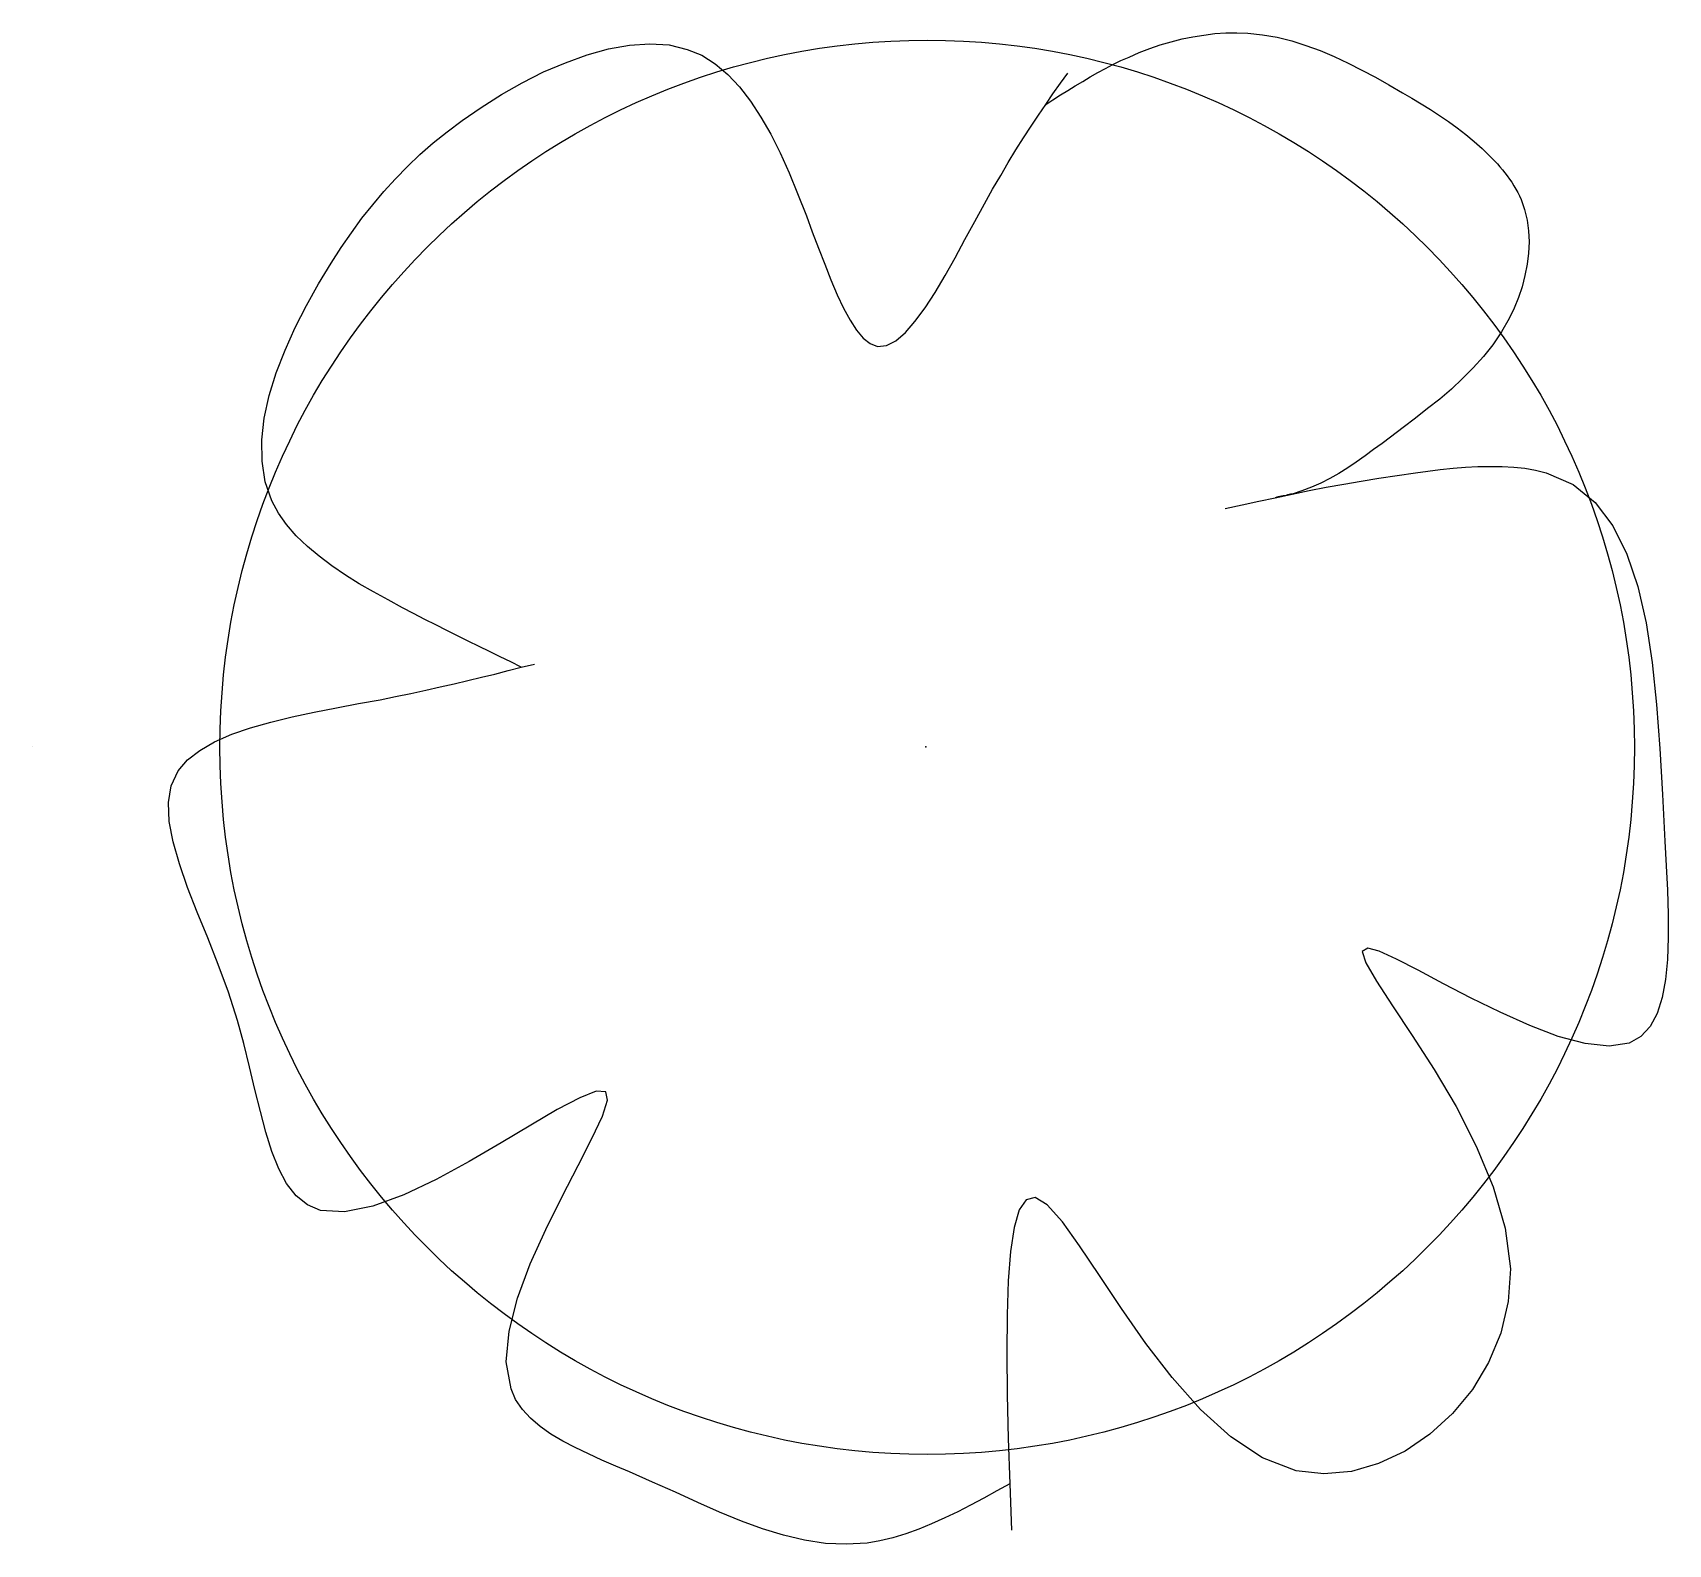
# Model space of a CAD drawing. Extents: x 340088 to 341186, y 69287 to 70302.
import ezdxf

# ---------------------------------------------------------------- set-up
doc = ezdxf.new("R2010")
doc.units = 0
doc.header["$MEASUREMENT"] = 0
doc.layers.get('0').update_dxf_attribs({"linetype": 'CONTINUOUS'})
doc.layers.add('ORIGIN', color=7, linetype='CONTINUOUS')

msp = doc.modelspace()

# ---------------------------------------------------------------- linework, layer by layer
at = {"color": 7, "linetype": 'CONTINUOUS'}
for p, q in [((340845.1, 70293.9), (340852.4, 70296)), ((340845.1, 70293.9), (340852.4, 70296)), ((340852.4, 70296), (340859.8, 70297.9)), ((340852.4, 70296), (340859.8, 70297.9)), ((340859.8, 70297.9), (340867, 70299.4)), ((340859.8, 70297.9), (340867, 70299.4)), ((340867, 70299.4), (340874.4, 70300.5)), ((340867, 70299.4), (340874.4, 70300.5)), ((340874.4, 70300.5), (340881.8, 70301.5)), ((340874.4, 70300.5), (340881.8, 70301.5)), ((340881.8, 70301.5), (340889.2, 70301.9)), ((340881.8, 70301.5), (340889.2, 70301.9)), ((340889.2, 70301.9), (340896.6, 70302.1)), ((340889.2, 70301.9), (340896.6, 70302.1)), ((340896.6, 70302.1), (340904, 70301.7)), ((340896.6, 70302.1), (340904, 70301.7)), ((340904, 70301.7), (340913.9, 70300.7)), ((340904, 70301.7), (340913.9, 70300.7)), ((340913.9, 70300.7), (340923.6, 70299)), ((340913.9, 70300.7), (340923.6, 70299)), ((340923.6, 70299), (340933.5, 70296.6)), ((340923.6, 70299), (340933.5, 70296.6)), ((340933.5, 70296.6), (340943, 70293.5)), ((340933.5, 70296.6), (340943, 70293.5)), ((340445.6, 70281.9), (340460.2, 70287.2)), ((340445.6, 70281.9), (340460.2, 70287.2)), ((340460.2, 70287.2), (340474.6, 70291.2)), ((340460.2, 70287.2), (340474.6, 70291.2)), ((340474.6, 70291.2), (340488.7, 70293.7)), ((340474.6, 70291.2), (340488.7, 70293.7)), ((340488.7, 70293.7), (340502.4, 70294.7)), ((340488.7, 70293.7), (340502.4, 70294.7)), ((340502.4, 70294.7), (340515.3, 70293.9)), ((340502.4, 70294.7), (340515.3, 70293.9)), ((340515.3, 70293.9), (340527.5, 70290.9)), ((340515.3, 70293.9), (340527.5, 70290.9)), ((340527.5, 70290.9), (340537.3, 70286.9)), ((340527.5, 70290.9), (340537.3, 70286.9)), ((340537.3, 70286.9), (340546.2, 70281.2)), ((340537.3, 70286.9), (340546.2, 70281.2)), ((340818.7, 70283.4), (340824.2, 70285.7)), ((340818.7, 70283.4), (340824.2, 70285.7)), ((340824.2, 70285.7), (340831.1, 70288.8)), ((340824.2, 70285.7), (340831.1, 70288.8)), ((340831.1, 70288.8), (340838.1, 70291.4)), ((340831.1, 70288.8), (340838.1, 70291.4)), ((340838.1, 70291.4), (340845.1, 70293.9)), ((340838.1, 70291.4), (340845.1, 70293.9)), ((340943, 70293.5), (340952.5, 70290.1)), ((340943, 70293.5), (340952.5, 70290.1)), ((340952.5, 70290.1), (340962, 70286.1)), ((340952.5, 70290.1), (340962, 70286.1)), ((340962, 70286.1), (340971.3, 70281.7)), ((340962, 70286.1), (340971.3, 70281.7)), ((340416.5, 70268.4), (340430.9, 70275.7)), ((340416.5, 70268.4), (340430.9, 70275.7)), ((340430.9, 70275.7), (340445.6, 70281.9)), ((340430.9, 70275.7), (340445.6, 70281.9)), ((340546.2, 70281.2), (340554.8, 70274.1)), ((340546.2, 70281.2), (340554.8, 70274.1)), ((340554.8, 70274.1), (340562.6, 70265.8)), ((340554.8, 70274.1), (340562.6, 70265.8)), ((340778.1, 70268.1), (340783, 70274.9)), ((340778.1, 70268.1), (340783, 70274.9)), ((340798, 70272.4), (340803.2, 70275.3)), ((340798, 70272.4), (340803.2, 70275.3)), ((340803.2, 70275.3), (340808.3, 70278.1)), ((340803.2, 70275.3), (340808.3, 70278.1)), ((340808.3, 70278.1), (340813.4, 70280.8)), ((340808.3, 70278.1), (340813.4, 70280.8)), ((340813.4, 70280.8), (340818.7, 70283.4)), ((340813.4, 70280.8), (340818.7, 70283.4)), ((340971.3, 70281.7), (340980.6, 70277)), ((340971.3, 70281.7), (340980.6, 70277)), ((340980.6, 70277), (340989.7, 70272.2)), ((340980.6, 70277), (340989.7, 70272.2)), ((340402.6, 70260.5), (340416.5, 70268.4)), ((340402.6, 70260.5), (340416.5, 70268.4)), ((340562.6, 70265.8), (340570, 70256.1)), ((340562.6, 70265.8), (340570, 70256.1)), ((340773.1, 70261), (340778.1, 70268.1)), ((340773.1, 70261), (340778.1, 70268.1)), ((340778.1, 70260.3), (340783, 70263.3)), ((340778.1, 70260.3), (340783, 70263.3)), ((340783, 70263.3), (340788, 70266.4)), ((340783, 70263.3), (340788, 70266.4)), ((340788, 70266.4), (340793.1, 70269.4)), ((340788, 70266.4), (340793.1, 70269.4)), ((340793.1, 70269.4), (340798, 70272.4)), ((340793.1, 70269.4), (340798, 70272.4)), ((340989.7, 70272.2), (340998.7, 70267.1)), ((340989.7, 70272.2), (340998.7, 70267.1)), ((340998.7, 70267.1), (341007.8, 70261.8)), ((340998.7, 70267.1), (341007.8, 70261.8)), ((340376.2, 70243), (340389, 70251.9)), ((340376.2, 70243), (340389, 70251.9)), ((340389, 70251.9), (340402.6, 70260.5)), ((340389, 70251.9), (340402.6, 70260.5)), ((340570, 70256.1), (340576.9, 70245.4)), ((340570, 70256.1), (340576.9, 70245.4)), ((340763.4, 70246.6), (340768.4, 70253.8)), ((340763.4, 70246.6), (340768.4, 70253.8)), ((340768.4, 70253.8), (340773.1, 70261)), ((340768.4, 70253.8), (340773.1, 70261)), ((340768.4, 70253.8), (340773.1, 70257)), ((340768.4, 70253.8), (340773.1, 70257)), ((340773.1, 70257), (340778.1, 70260.3)), ((340773.1, 70257), (340778.1, 70260.3)), ((341007.8, 70261.8), (341014.1, 70258.2)), ((341007.8, 70261.8), (341014.1, 70258.2)), ((341014.1, 70258.2), (341020.3, 70254.4)), ((341014.1, 70258.2), (341020.3, 70254.4)), ((341020.3, 70254.4), (341026.6, 70250.4)), ((341020.3, 70254.4), (341026.6, 70250.4)), ((340366.2, 70235.6), (340376.2, 70243)), ((340366.2, 70235.6), (340376.2, 70243)), ((340576.9, 70245.4), (340583.5, 70233.9)), ((340576.9, 70245.4), (340583.5, 70233.9)), ((340758.5, 70239.2), (340763.4, 70246.6)), ((340758.5, 70239.2), (340763.4, 70246.6)), ((341026.6, 70250.4), (341032.7, 70246.4)), ((341026.6, 70250.4), (341032.7, 70246.4)), ((341032.7, 70246.4), (341038.8, 70242.4)), ((341032.7, 70246.4), (341038.8, 70242.4)), ((341038.8, 70242.4), (341044.6, 70238.2)), ((341038.8, 70242.4), (341044.6, 70238.2)), ((340356.8, 70228), (340366.2, 70235.6)), ((340356.8, 70228), (340366.2, 70235.6)), ((340583.5, 70233.9), (340589.8, 70221.3)), ((340583.5, 70233.9), (340589.8, 70221.3)), ((340748.2, 70223.4), (340753.3, 70231.4)), ((340748.2, 70223.4), (340753.3, 70231.4)), ((340753.3, 70231.4), (340758.5, 70239.2)), ((340753.3, 70231.4), (340758.5, 70239.2)), ((341044.6, 70238.2), (341050.3, 70233.7)), ((341044.6, 70238.2), (341050.3, 70233.7)), ((341050.3, 70233.7), (341056, 70229.1)), ((341050.3, 70233.7), (341056, 70229.1)), ((341056, 70229.1), (341061.4, 70224.4)), ((341056, 70229.1), (341061.4, 70224.4)), ((340339.6, 70212.2), (340347.9, 70220.2)), ((340339.6, 70212.2), (340347.9, 70220.2)), ((340347.9, 70220.2), (340356.8, 70228)), ((340347.9, 70220.2), (340356.8, 70228)), ((340589.8, 70221.3), (340595.9, 70208)), ((340589.8, 70221.3), (340595.9, 70208)), ((340743.1, 70215), (340748.2, 70223.4)), ((340743.1, 70215), (340748.2, 70223.4)), ((341061.4, 70224.4), (341066.5, 70219.2)), ((341061.4, 70224.4), (341066.5, 70219.2)), ((341066.5, 70219.2), (341071.6, 70213.9)), ((341066.5, 70219.2), (341071.6, 70213.9)), ((340331.4, 70204), (340339.6, 70212.2)), ((340331.4, 70204), (340339.6, 70212.2)), ((340595.9, 70208), (340601.6, 70194)), ((340595.9, 70208), (340601.6, 70194)), ((340738, 70206.1), (340743.1, 70215)), ((340738, 70206.1), (340743.1, 70215)), ((341071.6, 70213.9), (341073.3, 70212)), ((341071.6, 70213.9), (341073.3, 70212)), ((341073.3, 70212), (341075, 70209.9)), ((341073.3, 70212), (341075, 70209.9)), ((341075, 70209.9), (341076.6, 70208)), ((341075, 70209.9), (341076.6, 70208)), ((341076.6, 70208), (341078.2, 70205.9)), ((341076.6, 70208), (341078.2, 70205.9)), ((340323.6, 70195.5), (340331.4, 70204)), ((340323.6, 70195.5), (340331.4, 70204)), ((340727.2, 70187.1), (340732.4, 70197)), ((340727.2, 70187.1), (340732.4, 70197)), ((340732.4, 70197), (340738, 70206.1)), ((340732.4, 70197), (340738, 70206.1)), ((341078.2, 70205.9), (341079.8, 70203.6)), ((341078.2, 70205.9), (341079.8, 70203.6)), ((341079.8, 70203.6), (341081.3, 70201.6)), ((341079.8, 70203.6), (341081.3, 70201.6)), ((341081.3, 70201.6), (341082.6, 70199.3)), ((341081.3, 70201.6), (341082.6, 70199.3)), ((341082.6, 70199.3), (341083.9, 70197)), ((341082.6, 70199.3), (341083.9, 70197)), ((341083.9, 70197), (341085.3, 70194.7)), ((341083.9, 70197), (341085.3, 70194.7)), ((340309, 70177.4), (340316.2, 70186.5)), ((340309, 70177.4), (340316.2, 70186.5)), ((340316.2, 70186.5), (340323.6, 70195.5)), ((340316.2, 70186.5), (340323.6, 70195.5)), ((340601.6, 70194), (340607.5, 70179.1)), ((340601.6, 70194), (340607.5, 70179.1)), ((340720.7, 70175.3), (340727.2, 70187.1)), ((340720.7, 70175.3), (340727.2, 70187.1)), ((341085.3, 70194.7), (341086.4, 70192.4)), ((341085.3, 70194.7), (341086.4, 70192.4)), ((341086.4, 70192.4), (341087.6, 70190)), ((341086.4, 70192.4), (341087.6, 70190)), ((341087.6, 70190), (341089.9, 70183.3)), ((341087.6, 70190), (341089.9, 70183.3)), ((340301.9, 70167.7), (340309, 70177.4)), ((340301.9, 70167.7), (340309, 70177.4)), ((340607.5, 70179.1), (340611.4, 70168.3)), ((340607.5, 70179.1), (340611.4, 70168.3)), ((340714, 70163.2), (340720.7, 70175.3)), ((340714, 70163.2), (340720.7, 70175.3)), ((341089.9, 70183.3), (341091.6, 70176.1)), ((341089.9, 70183.3), (341091.6, 70176.1)), ((341091.6, 70176.1), (341092.5, 70168.9)), ((341091.6, 70176.1), (341092.5, 70168.9)), ((340295.1, 70157.7), (340301.9, 70167.7)), ((340295.1, 70157.7), (340301.9, 70167.7)), ((340611.4, 70168.3), (340615.6, 70157.3)), ((340611.4, 70168.3), (340615.6, 70157.3)), ((341092.5, 70168.9), (341092.9, 70161.5)), ((341092.5, 70168.9), (341092.9, 70161.5)), ((340288.4, 70147.2), (340295.1, 70157.7)), ((340288.4, 70147.2), (340295.1, 70157.7)), ((340615.6, 70157.3), (340619.8, 70146.5)), ((340615.6, 70157.3), (340619.8, 70146.5)), ((340707.4, 70150.8), (340714, 70163.2)), ((340707.4, 70150.8), (340714, 70163.2)), ((341092.5, 70153.9), (341091.6, 70146.5)), ((341092.5, 70153.9), (341091.6, 70146.5)), ((341092.9, 70161.5), (341092.5, 70153.9)), ((341092.9, 70161.5), (341092.5, 70153.9)), ((340279.9, 70133.5), (340288.4, 70147.2)), ((340279.9, 70133.5), (340288.4, 70147.2)), ((340619.8, 70146.5), (340623.8, 70136)), ((340619.8, 70146.5), (340623.8, 70136)), ((340700.6, 70138.9), (340707.4, 70150.8)), ((340700.6, 70138.9), (340707.4, 70150.8)), ((341091.6, 70146.5), (341090.1, 70138.9)), ((341091.6, 70146.5), (341090.1, 70138.9)), ((340271.7, 70118.9), (340279.9, 70133.5)), ((340271.7, 70118.9), (340279.9, 70133.5)), ((340623.8, 70136), (340628.2, 70126.1)), ((340623.8, 70136), (340628.2, 70126.1)), ((340693.9, 70127.5), (340700.6, 70138.9)), ((340693.9, 70127.5), (340700.6, 70138.9)), ((341088.2, 70131.4), (341085.7, 70124.2)), ((341088.2, 70131.4), (341085.7, 70124.2)), ((341090.1, 70138.9), (341088.2, 70131.4)), ((341090.1, 70138.9), (341088.2, 70131.4)), ((340628.2, 70126.1), (340632.3, 70117)), ((340628.2, 70126.1), (340632.3, 70117)), ((340687.2, 70117.2), (340693.9, 70127.5)), ((340687.2, 70117.2), (340693.9, 70127.5)), ((341085.7, 70124.2), (341082.8, 70117)), ((341085.7, 70124.2), (341082.8, 70117)), ((340264.1, 70104.1), (340271.7, 70118.9)), ((340264.1, 70104.1), (340271.7, 70118.9)), ((340632.3, 70117), (340636.8, 70109)), ((340632.3, 70117), (340636.8, 70109)), ((340636.8, 70109), (340641.1, 70102.2)), ((340636.8, 70109), (340641.1, 70102.2)), ((340680.4, 70108.1), (340687.2, 70117.2)), ((340680.4, 70108.1), (340687.2, 70117.2)), ((341079.6, 70110.2), (341074.3, 70101.2)), ((341079.6, 70110.2), (341074.3, 70101.2)), ((341082.8, 70117), (341079.6, 70110.2)), ((341082.8, 70117), (341079.6, 70110.2)), ((340257.3, 70088.9), (340264.1, 70104.1)), ((340257.3, 70088.9), (340264.1, 70104.1)), ((340641.1, 70102.2), (340645.6, 70096.9)), ((340641.1, 70102.2), (340645.6, 70096.9)), ((340667.5, 70095.2), (340674, 70100.7)), ((340667.5, 70095.2), (340674, 70100.7)), ((340674, 70100.7), (340680.4, 70108.1)), ((340674, 70100.7), (340680.4, 70108.1)), ((341074.3, 70101.2), (341068.6, 70092.5)), ((341074.3, 70101.2), (341068.6, 70092.5)), ((340251.4, 70073.5), (340257.3, 70088.9)), ((340251.4, 70073.5), (340257.3, 70088.9)), ((340645.6, 70096.9), (340650.4, 70093.3)), ((340645.6, 70096.9), (340650.4, 70093.3)), ((340650.4, 70093.3), (340655.3, 70091.4)), ((340650.4, 70093.3), (340655.3, 70091.4)), ((340655.3, 70091.4), (340661.2, 70091.9)), ((340655.3, 70091.4), (340661.2, 70091.9)), ((340661.2, 70091.9), (340667.5, 70095.2)), ((340661.2, 70091.9), (340667.5, 70095.2)), ((341068.6, 70092.5), (341062.3, 70084.5)), ((341068.6, 70092.5), (341062.3, 70084.5)), ((341055.4, 70076.9), (341048.2, 70069.7)), ((341055.4, 70076.9), (341048.2, 70069.7)), ((341062.3, 70084.5), (341055.4, 70076.9)), ((341062.3, 70084.5), (341055.4, 70076.9)), ((340246.6, 70058.3), (340251.4, 70073.5)), ((340246.6, 70058.3), (340251.4, 70073.5)), ((341048.2, 70069.7), (341040.7, 70062.7)), ((341048.2, 70069.7), (341040.7, 70062.7)), ((340243.4, 70043.1), (340246.6, 70058.3)), ((340243.4, 70043.1), (340246.6, 70058.3)), ((341032.9, 70056), (341024.7, 70049.6)), ((341032.9, 70056), (341024.7, 70049.6)), ((341040.7, 70062.7), (341032.9, 70056)), ((341040.7, 70062.7), (341032.9, 70056)), ((340241.7, 70028.5), (340243.4, 70043.1)), ((340241.7, 70028.5), (340243.4, 70043.1)), ((341016.5, 70043.1), (341008.2, 70036.8)), ((341016.5, 70043.1), (341008.2, 70036.8)), ((341024.7, 70049.6), (341016.5, 70043.1)), ((341024.7, 70049.6), (341016.5, 70043.1)), ((341008.2, 70036.8), (340999.8, 70030.4)), ((341008.2, 70036.8), (340999.8, 70030.4)), ((340241.9, 70014.2), (340241.7, 70028.5)), ((340241.9, 70014.2), (340241.7, 70028.5)), ((340988.4, 70022), (340982.7, 70017.8)), ((340988.4, 70022), (340982.7, 70017.8)), ((340994.1, 70026.2), (340988.4, 70022)), ((340994.1, 70026.2), (340988.4, 70022)), ((340999.8, 70030.4), (340994.1, 70026.2)), ((340999.8, 70030.4), (340994.1, 70026.2)), ((340244, 70000.5), (340241.9, 70014.2)), ((340244, 70000.5), (340241.9, 70014.2)), ((340971.1, 70009.9), (340965.2, 70006)), ((340971.1, 70009.9), (340965.2, 70006)), ((340976.8, 70013.6), (340971.1, 70009.9)), ((340976.8, 70013.6), (340971.1, 70009.9)), ((340982.7, 70017.8), (340976.8, 70013.6)), ((340982.7, 70017.8), (340976.8, 70013.6)), ((341033.2, 70008.7), (341041.8, 70009.5)), ((341033.2, 70008.7), (341041.8, 70009.5)), ((341041.8, 70009.5), (341050.2, 70010.2)), ((341041.8, 70009.5), (341050.2, 70010.2)), ((341050.2, 70010.2), (341058.5, 70010.6)), ((341050.2, 70010.2), (341058.5, 70010.6)), ((341058.5, 70010.6), (341066.7, 70010.8)), ((341058.5, 70010.6), (341066.7, 70010.8)), ((341066.7, 70010.8), (341074.9, 70010.8)), ((341066.7, 70010.8), (341074.9, 70010.8)), ((341074.9, 70010.8), (341082.6, 70010.2)), ((341074.9, 70010.8), (341082.6, 70010.2)), ((341082.6, 70010.2), (341090.1, 70009.5)), ((341082.6, 70010.2), (341090.1, 70009.5)), ((341090.1, 70009.5), (341097.2, 70008.3)), ((341090.1, 70009.5), (341097.2, 70008.3)), ((340248.4, 69987.6), (340244, 70000.5)), ((340248.4, 69987.6), (340244, 70000.5)), ((340953.1, 69999.4), (340946.8, 69996.7)), ((340953.1, 69999.4), (340946.8, 69996.7)), ((340959.1, 70002.6), (340953.1, 69999.4)), ((340959.1, 70002.6), (340953.1, 69999.4)), ((340956.7, 69996.7), (340968.5, 69998.8)), ((340956.7, 69996.7), (340968.5, 69998.8)), ((340965.2, 70006), (340959.1, 70002.6)), ((340965.2, 70006), (340959.1, 70002.6)), ((340968.5, 69998.8), (340980.2, 70000.9)), ((340968.5, 69998.8), (340980.2, 70000.9)), ((340980.2, 70000.9), (340992, 70002.8)), ((340980.2, 70000.9), (340992, 70002.8)), ((340992, 70002.8), (341004.2, 70004.7)), ((340992, 70002.8), (341004.2, 70004.7)), ((341004.2, 70004.7), (341016.5, 70006.4)), ((341004.2, 70004.7), (341016.5, 70006.4)), ((341016.5, 70006.4), (341024.9, 70007.6)), ((341016.5, 70006.4), (341024.9, 70007.6)), ((341024.9, 70007.6), (341033.2, 70008.7)), ((341024.9, 70007.6), (341033.2, 70008.7)), ((341097.2, 70008.3), (341104.3, 70006.4)), ((341097.2, 70008.3), (341104.3, 70006.4)), ((341104.3, 70006.4), (341122.4, 69998.6)), ((341104.3, 70006.4), (341122.4, 69998.6)), ((341122.4, 69998.6), (341137.2, 69986.5)), ((341122.4, 69998.6), (341137.2, 69986.5)), ((340252.9, 69979.4), (340248.4, 69987.6)), ((340252.9, 69979.4), (340248.4, 69987.6)), ((340900.1, 69985), (340911.3, 69987.4)), ((340900.1, 69985), (340911.3, 69987.4)), ((340911.3, 69987.4), (340922.4, 69989.7)), ((340911.3, 69987.4), (340922.4, 69989.7)), ((340922.4, 69989.7), (340933.8, 69992.2)), ((340922.4, 69989.7), (340933.8, 69992.2)), ((340923.4, 69990.1), (340922.4, 69989.7)), ((340923.4, 69990.1), (340922.4, 69989.7)), ((340924.3, 69990.3), (340923.4, 69990.1)), ((340924.3, 69990.3), (340923.4, 69990.1)), ((340925.5, 69990.5), (340924.3, 69990.3)), ((340925.5, 69990.5), (340924.3, 69990.3)), ((340926.5, 69990.7), (340925.5, 69990.5)), ((340926.5, 69990.7), (340925.5, 69990.5)), ((340927.6, 69990.9), (340926.5, 69990.7)), ((340927.6, 69990.9), (340926.5, 69990.7)), ((340928.6, 69991), (340927.6, 69990.9)), ((340928.6, 69991), (340927.6, 69990.9)), ((340929.7, 69991.2), (340928.6, 69991)), ((340929.7, 69991.2), (340928.6, 69991)), ((340930.6, 69991.6), (340929.7, 69991.2)), ((340930.6, 69991.6), (340929.7, 69991.2)), ((340931.8, 69991.8), (340930.6, 69991.6)), ((340931.8, 69991.8), (340930.6, 69991.6)), ((340932.7, 69992), (340931.8, 69991.8)), ((340932.7, 69992), (340931.8, 69991.8)), ((340933.8, 69992.2), (340932.7, 69992)), ((340933.8, 69992.2), (340932.7, 69992)), ((340933.8, 69992.2), (340945.2, 69994.5)), ((340933.8, 69992.2), (340945.2, 69994.5)), ((340940.3, 69994.3), (340933.8, 69992.2)), ((340940.3, 69994.3), (340933.8, 69992.2)), ((340946.8, 69996.7), (340940.3, 69994.3)), ((340946.8, 69996.7), (340940.3, 69994.3)), ((340945.2, 69994.5), (340956.7, 69996.7)), ((340945.2, 69994.5), (340956.7, 69996.7)), ((340258.4, 69971.7), (340252.9, 69979.4)), ((340258.4, 69971.7), (340252.9, 69979.4)), ((340888.8, 69982.5), (340900.1, 69985)), ((340888.8, 69982.5), (340900.1, 69985)), ((341137.2, 69986.5), (341149.1, 69970.9)), ((341137.2, 69986.5), (341149.1, 69970.9)), ((340264.9, 69964.1), (340258.4, 69971.7)), ((340264.9, 69964.1), (340258.4, 69971.7)), ((341149.1, 69970.9), (341158.6, 69951.9)), ((341149.1, 69970.9), (341158.6, 69951.9)), ((340272.3, 69957), (340264.9, 69964.1)), ((340272.3, 69957), (340264.9, 69964.1)), ((340280.2, 69950.4), (340272.3, 69957)), ((340280.2, 69950.4), (340272.3, 69957)), ((340288.8, 69943.9), (340280.2, 69950.4)), ((340288.8, 69943.9), (340280.2, 69950.4)), ((340297.9, 69937.8), (340288.8, 69943.9)), ((340297.9, 69937.8), (340288.8, 69943.9)), ((341158.6, 69951.9), (341165.9, 69930)), ((341158.6, 69951.9), (341165.9, 69930)), ((340307.2, 69931.9), (340297.9, 69937.8)), ((340307.2, 69931.9), (340297.9, 69937.8)), ((340316.8, 69926.4), (340307.2, 69931.9)), ((340316.8, 69926.4), (340307.2, 69931.9)), ((340326.6, 69921.1), (340316.8, 69926.4)), ((340326.6, 69921.1), (340316.8, 69926.4)), ((341165.9, 69930), (341171.6, 69905.7)), ((341165.9, 69930), (341171.6, 69905.7)), ((340336.1, 69915.8), (340326.6, 69921.1)), ((340336.1, 69915.8), (340326.6, 69921.1)), ((340343.7, 69912), (340336.1, 69915.8)), ((340343.7, 69912), (340336.1, 69915.8)), ((340351.1, 69908), (340343.7, 69912)), ((340351.1, 69908), (340343.7, 69912)), ((340358.6, 69904.4), (340351.1, 69908)), ((340358.6, 69904.4), (340351.1, 69908)), ((340366, 69900.6), (340358.6, 69904.4)), ((340366, 69900.6), (340358.6, 69904.4)), ((340373.2, 69897), (340366, 69900.6)), ((340373.2, 69897), (340366, 69900.6)), ((341171.6, 69905.7), (341175.6, 69879.1)), ((341171.6, 69905.7), (341175.6, 69879.1)), ((340380.4, 69893.4), (340373.2, 69897)), ((340380.4, 69893.4), (340373.2, 69897)), ((340387.6, 69889.8), (340380.4, 69893.4)), ((340387.6, 69889.8), (340380.4, 69893.4)), ((340394.7, 69886.4), (340387.6, 69889.8)), ((340394.7, 69886.4), (340387.6, 69889.8)), ((340401.8, 69882.9), (340394.7, 69886.4)), ((340401.8, 69882.9), (340394.7, 69886.4)), ((340408.9, 69879.5), (340401.8, 69882.9)), ((340408.9, 69879.5), (340401.8, 69882.9)), ((340415.9, 69875.9), (340408.9, 69879.5)), ((340415.9, 69875.9), (340408.9, 69879.5)), ((340415.9, 69875.9), (340424.9, 69878)), ((340415.9, 69875.9), (340424.9, 69878)), ((341175.6, 69879.1), (341178.4, 69850.8)), ((341175.6, 69879.1), (341178.4, 69850.8)), ((340370.9, 69864.7), (340380, 69867)), ((340370.9, 69864.7), (340380, 69867)), ((340380, 69867), (340389.3, 69869.2)), ((340380, 69867), (340389.3, 69869.2)), ((340389.3, 69869.2), (340398.3, 69871.3)), ((340389.3, 69869.2), (340398.3, 69871.3)), ((340398.3, 69871.3), (340407.2, 69873.6)), ((340398.3, 69871.3), (340407.2, 69873.6)), ((340407.2, 69873.6), (340415.9, 69875.9)), ((340407.2, 69873.6), (340415.9, 69875.9)), ((340321.3, 69854), (340331.6, 69856.1)), ((340321.3, 69854), (340331.6, 69856.1)), ((340331.6, 69856.1), (340341.8, 69858.2)), ((340331.6, 69856.1), (340341.8, 69858.2)), ((340341.8, 69858.2), (340351.8, 69860.5)), ((340341.8, 69858.2), (340351.8, 69860.5)), ((340351.8, 69860.5), (340361.4, 69862.6)), ((340351.8, 69860.5), (340361.4, 69862.6)), ((340361.4, 69862.6), (340370.9, 69864.7)), ((340361.4, 69862.6), (340370.9, 69864.7)), ((340262, 69842.5), (340276.9, 69845.7)), ((340262, 69842.5), (340276.9, 69845.7)), ((340276.9, 69845.7), (340291.9, 69848.5)), ((340276.9, 69845.7), (340291.9, 69848.5)), ((340291.9, 69848.5), (340306.7, 69851.4)), ((340291.9, 69848.5), (340306.7, 69851.4)), ((340306.7, 69851.4), (340321.3, 69854)), ((340306.7, 69851.4), (340321.3, 69854)), ((341178.4, 69850.8), (341180.7, 69821.2)), ((341178.4, 69850.8), (341180.7, 69821.2)), ((340221.6, 69830.9), (340234.1, 69835.2)), ((340221.6, 69830.9), (340234.1, 69835.2)), ((340234.1, 69835.2), (340247.8, 69839)), ((340234.1, 69835.2), (340247.8, 69839)), ((340247.8, 69839), (340262, 69842.5)), ((340247.8, 69839), (340262, 69842.5)), ((340200.1, 69820), (340209.9, 69825.7)), ((340200.1, 69820), (340209.9, 69825.7)), ((340209.9, 69825.7), (340221.6, 69830.9)), ((340209.9, 69825.7), (340221.6, 69830.9)), ((340185.5, 69806.2), (340191.9, 69813.6)), ((340185.5, 69806.2), (340191.9, 69813.6)), ((340191.9, 69813.6), (340200.1, 69820)), ((340191.9, 69813.6), (340200.1, 69820)), ((341180.7, 69821.2), (341182.4, 69790.4)), ((341180.7, 69821.2), (341182.4, 69790.4)), ((340180.9, 69796.1), (340185.5, 69806.2)), ((340180.9, 69796.1), (340185.5, 69806.2)), ((340179, 69784.9), (340180.9, 69796.1)), ((340179, 69784.9), (340180.9, 69796.1)), ((341182.4, 69790.4), (341184.1, 69759)), ((341182.4, 69790.4), (341184.1, 69759)), ((340179.6, 69772.2), (340179, 69784.9)), ((340179.6, 69772.2), (340179, 69784.9)), ((340182.2, 69758.5), (340179.6, 69772.2)), ((340182.2, 69758.5), (340179.6, 69772.2)), ((340186.4, 69743.7), (340182.2, 69758.5)), ((340186.4, 69743.7), (340182.2, 69758.5)), ((341184.1, 69759), (341184.9, 69742.5)), ((341184.1, 69759), (341184.9, 69742.5)), ((340191.9, 69727.9), (340186.4, 69743.7)), ((340191.9, 69727.9), (340186.4, 69743.7)), ((341184.9, 69742.5), (341185.8, 69726)), ((341184.9, 69742.5), (341185.8, 69726)), ((340198.4, 69711.4), (340191.9, 69727.9)), ((340198.4, 69711.4), (340191.9, 69727.9)), ((341185.8, 69726), (341186.4, 69709.8)), ((341185.8, 69726), (341186.4, 69709.8)), ((340205.4, 69694.1), (340198.4, 69711.4)), ((340205.4, 69694.1), (340198.4, 69711.4)), ((341186.4, 69709.8), (341186.4, 69694.3)), ((341186.4, 69709.8), (341186.4, 69694.3)), ((340212.4, 69676.2), (340205.4, 69694.1)), ((340212.4, 69676.2), (340205.4, 69694.1)), ((341186.4, 69694.3), (341185.8, 69679.6)), ((341186.4, 69694.3), (341185.8, 69679.6)), ((340984.6, 69687.2), (340980.8, 69684.9)), ((340984.6, 69687.2), (340980.8, 69684.9)), ((340980.8, 69684.9), (340983.2, 69677.4)), ((340980.8, 69684.9), (340983.2, 69677.4)), ((340992.2, 69685.1), (340984.6, 69687.2)), ((340992.2, 69685.1), (340984.6, 69687.2)), ((341003.8, 69679.8), (340992.2, 69685.1)), ((341003.8, 69679.8), (340992.2, 69685.1)), ((340219.3, 69657.6), (340212.4, 69676.2)), ((340219.3, 69657.6), (340212.4, 69676.2)), ((340983.2, 69677.4), (340990.3, 69665)), ((340983.2, 69677.4), (340990.3, 69665)), ((341018.4, 69672.4), (341003.8, 69679.8)), ((341018.4, 69672.4), (341003.8, 69679.8)), ((341035.3, 69663.3), (341018.4, 69672.4)), ((341035.3, 69663.3), (341018.4, 69672.4)), ((341185.8, 69679.6), (341184.5, 69666.1)), ((341185.8, 69679.6), (341184.5, 69666.1)), ((340990.3, 69665), (341001.1, 69648.5)), ((340990.3, 69665), (341001.1, 69648.5)), ((341054, 69653.6), (341035.3, 69663.3)), ((341054, 69653.6), (341035.3, 69663.3)), ((341184.5, 69666.1), (341182.2, 69654)), ((341184.5, 69666.1), (341182.2, 69654)), ((340225.4, 69638.6), (340219.3, 69657.6)), ((340225.4, 69638.6), (340219.3, 69657.6)), ((341001.1, 69648.5), (341014.4, 69628.5)), ((341001.1, 69648.5), (341014.4, 69628.5)), ((341073.5, 69644.1), (341054, 69653.6)), ((341073.5, 69644.1), (341054, 69653.6)), ((341182.2, 69654), (341178.9, 69643.3)), ((341182.2, 69654), (341178.9, 69643.3)), ((340229.7, 69623), (340225.4, 69638.6)), ((340229.7, 69623), (340225.4, 69638.6)), ((341093.3, 69635.2), (341073.5, 69644.1)), ((341093.3, 69635.2), (341073.5, 69644.1)), ((341178.9, 69643.3), (341174.2, 69634.6)), ((341178.9, 69643.3), (341174.2, 69634.6)), ((341014.4, 69628.5), (341029.1, 69605.7)), ((341014.4, 69628.5), (341029.1, 69605.7)), ((341112.4, 69627.9), (341093.3, 69635.2)), ((341112.4, 69627.9), (341093.3, 69635.2)), ((341130.5, 69623.2), (341112.4, 69627.9)), ((341130.5, 69623.2), (341112.4, 69627.9)), ((341168, 69627.9), (341160.2, 69623.4)), ((341168, 69627.9), (341160.2, 69623.4)), ((341174.2, 69634.6), (341168, 69627.9)), ((341174.2, 69634.6), (341168, 69627.9)), ((340233.5, 69607.4), (340229.7, 69623)), ((340233.5, 69607.4), (340229.7, 69623)), ((341146.7, 69621.3), (341130.5, 69623.2)), ((341146.7, 69621.3), (341130.5, 69623.2)), ((341160.2, 69623.4), (341146.7, 69621.3)), ((341160.2, 69623.4), (341146.7, 69621.3)), ((340237.1, 69592.2), (340233.5, 69607.4)), ((340237.1, 69592.2), (340233.5, 69607.4)), ((341029.1, 69605.7), (341043.9, 69580.8)), ((341029.1, 69605.7), (341043.9, 69580.8)), ((340240.8, 69577.4), (340237.1, 69592.2)), ((340240.8, 69577.4), (340237.1, 69592.2)), ((340455.3, 69586.7), (340440.2, 69578.7)), ((340455.3, 69586.7), (340440.2, 69578.7)), ((340466.3, 69591.1), (340455.3, 69586.7)), ((340466.3, 69591.1), (340455.3, 69586.7)), ((340472.8, 69590.7), (340466.3, 69591.1)), ((340472.8, 69590.7), (340466.3, 69591.1)), ((340470.5, 69574.2), (340473.9, 69585)), ((340470.5, 69574.2), (340473.9, 69585)), ((340473.9, 69585), (340472.8, 69590.7)), ((340473.9, 69585), (340472.8, 69590.7)), ((340244.4, 69563.5), (340240.8, 69577.4)), ((340244.4, 69563.5), (340240.8, 69577.4)), ((340440.2, 69578.7), (340422.4, 69568.3)), ((340440.2, 69578.7), (340422.4, 69568.3)), ((340463.4, 69559.4), (340470.5, 69574.2)), ((340463.4, 69559.4), (340470.5, 69574.2)), ((341043.9, 69580.8), (341057.3, 69554.2)), ((341043.9, 69580.8), (341057.3, 69554.2)), ((340248.5, 69550.6), (340244.4, 69563.5)), ((340248.5, 69550.6), (340244.4, 69563.5)), ((340422.4, 69568.3), (340402.4, 69556.3)), ((340422.4, 69568.3), (340402.4, 69556.3)), ((340454.1, 69541.1), (340463.4, 69559.4)), ((340454.1, 69541.1), (340463.4, 69559.4)), ((340253.1, 69539), (340248.5, 69550.6)), ((340253.1, 69539), (340248.5, 69550.6)), ((340402.4, 69556.3), (340380.9, 69543.8)), ((340402.4, 69556.3), (340380.9, 69543.8)), ((341057.3, 69554.2), (341068.8, 69526.9)), ((341057.3, 69554.2), (341068.8, 69526.9)), ((340258.4, 69529), (340253.1, 69539)), ((340258.4, 69529), (340253.1, 69539)), ((340380.9, 69543.8), (340358.8, 69531.8)), ((340380.9, 69543.8), (340358.8, 69531.8)), ((340443.5, 69520.4), (340454.1, 69541.1)), ((340443.5, 69520.4), (340454.1, 69541.1)), ((340264.9, 69520.8), (340258.4, 69529)), ((340264.9, 69520.8), (340258.4, 69529)), ((340358.8, 69531.8), (340337.1, 69521.5)), ((340358.8, 69531.8), (340337.1, 69521.5)), ((341068.8, 69526.9), (341076.9, 69499.1)), ((341068.8, 69526.9), (341076.9, 69499.1)), ((340272.3, 69514.7), (340264.9, 69520.8)), ((340272.3, 69514.7), (340264.9, 69520.8)), ((340337.1, 69521.5), (340316.2, 69513.9)), ((340337.1, 69521.5), (340316.2, 69513.9)), ((340432.5, 69498.2), (340443.5, 69520.4)), ((340432.5, 69498.2), (340443.5, 69520.4)), ((340755.2, 69518.1), (340750.5, 69511.3)), ((340755.2, 69518.1), (340750.5, 69511.3)), ((340761.2, 69519.6), (340755.2, 69518.1)), ((340761.2, 69519.6), (340755.2, 69518.1)), ((340769.3, 69514.7), (340761.2, 69519.6)), ((340769.3, 69514.7), (340761.2, 69519.6)), ((340281.2, 69510.9), (340272.3, 69514.7)), ((340281.2, 69510.9), (340272.3, 69514.7)), ((340297.3, 69510.1), (340281.2, 69510.9)), ((340297.3, 69510.1), (340281.2, 69510.9)), ((340316.2, 69513.9), (340297.3, 69510.1)), ((340316.2, 69513.9), (340297.3, 69510.1)), ((340750.5, 69511.3), (340747.1, 69499.5)), ((340750.5, 69511.3), (340747.1, 69499.5)), ((340779.4, 69503.3), (340769.3, 69514.7)), ((340779.4, 69503.3), (340769.3, 69514.7)), ((340422, 69475), (340432.5, 69498.2)), ((340422, 69475), (340432.5, 69498.2)), ((340747.1, 69499.5), (340744.6, 69483.5)), ((340747.1, 69499.5), (340744.6, 69483.5)), ((340791, 69487.2), (340779.4, 69503.3)), ((340791, 69487.2), (340779.4, 69503.3)), ((341076.9, 69499.1), (341080.4, 69471.8)), ((341076.9, 69499.1), (341080.4, 69471.8)), ((340744.6, 69483.5), (340743.1, 69463.8)), ((340744.6, 69483.5), (340743.1, 69463.8)), ((340804.3, 69467.2), (340791, 69487.2)), ((340804.3, 69467.2), (340791, 69487.2)), ((340413.5, 69452), (340422, 69475)), ((340413.5, 69452), (340422, 69475)), ((341080.4, 69471.8), (341078.8, 69449.7)), ((341080.4, 69471.8), (341078.8, 69449.7)), ((340743.1, 69463.8), (340742.4, 69440.8)), ((340743.1, 69463.8), (340742.4, 69440.8)), ((340819.1, 69445), (340804.3, 69467.2)), ((340819.1, 69445), (340804.3, 69467.2)), ((340407.8, 69429.8), (340413.5, 69452)), ((340407.8, 69429.8), (340413.5, 69452)), ((341078.8, 69449.7), (341073.9, 69428.6)), ((341078.8, 69449.7), (341073.9, 69428.6)), ((340742.4, 69440.8), (340742.2, 69415.1)), ((340742.4, 69440.8), (340742.2, 69415.1)), ((340835.5, 69421.6), (340819.1, 69445)), ((340835.5, 69421.6), (340819.1, 69445)), ((340405.9, 69409.3), (340407.8, 69429.8)), ((340405.9, 69409.3), (340407.8, 69429.8)), ((341073.9, 69428.6), (341065.7, 69408.9)), ((341073.9, 69428.6), (341065.7, 69408.9)), ((340853.1, 69398.8), (340835.5, 69421.6)), ((340853.1, 69398.8), (340835.5, 69421.6)), ((340409.1, 69391.2), (340405.9, 69409.3)), ((340409.1, 69391.2), (340405.9, 69409.3)), ((340742.2, 69415.1), (340742.4, 69387.2)), ((340742.2, 69415.1), (340742.4, 69387.2)), ((341065.7, 69408.9), (341054.8, 69390.6)), ((341065.7, 69408.9), (341054.8, 69390.6)), ((340872.1, 69377.3), (340853.1, 69398.8)), ((340872.1, 69377.3), (340853.1, 69398.8)), ((340412.1, 69384), (340409.1, 69391.2)), ((340412.1, 69384), (340409.1, 69391.2)), ((340416.7, 69377.3), (340412.1, 69384)), ((340416.7, 69377.3), (340412.1, 69384)), ((340742.4, 69387.2), (340743.1, 69357.8)), ((340742.4, 69387.2), (340743.1, 69357.8)), ((341054.8, 69390.6), (341041.4, 69374.5)), ((341054.8, 69390.6), (341041.4, 69374.5)), ((340422.2, 69371.4), (340416.7, 69377.3)), ((340422.2, 69371.4), (340416.7, 69377.3)), ((340892.5, 69358.9), (340872.1, 69377.3)), ((340892.5, 69358.9), (340872.1, 69377.3)), ((341041.4, 69374.5), (341026.2, 69360.6)), ((341041.4, 69374.5), (341026.2, 69360.6)), ((340428.7, 69365.9), (340422.2, 69371.4)), ((340428.7, 69365.9), (340422.2, 69371.4)), ((340435.9, 69360.8), (340428.7, 69365.9)), ((340435.9, 69360.8), (340428.7, 69365.9)), ((340443.9, 69356.1), (340435.9, 69360.8)), ((340443.9, 69356.1), (340435.9, 69360.8)), ((340452.2, 69351.7), (340443.9, 69356.1)), ((340452.2, 69351.7), (340443.9, 69356.1)), ((340461.2, 69347.5), (340452.2, 69351.7)), ((340461.2, 69347.5), (340452.2, 69351.7)), ((340743.1, 69357.8), (340744.1, 69327.4)), ((340743.1, 69357.8), (340744.1, 69327.4)), ((340913.9, 69344.9), (340892.5, 69358.9)), ((340913.9, 69344.9), (340892.5, 69358.9)), ((341026.2, 69360.6), (341009.7, 69349.2)), ((341026.2, 69360.6), (341009.7, 69349.2)), ((340470.1, 69343.3), (340461.2, 69347.5)), ((340470.1, 69343.3), (340461.2, 69347.5)), ((340479.4, 69339.3), (340470.1, 69343.3)), ((340479.4, 69339.3), (340470.1, 69343.3)), ((340488.7, 69335.4), (340479.4, 69339.3)), ((340488.7, 69335.4), (340479.4, 69339.3)), ((340936.5, 69336.1), (340913.9, 69344.9)), ((340936.5, 69336.1), (340913.9, 69344.9)), ((340991.8, 69340.9), (340973.6, 69335.7)), ((340991.8, 69340.9), (340973.6, 69335.7)), ((341009.7, 69349.2), (340991.8, 69340.9)), ((341009.7, 69349.2), (340991.8, 69340.9)), ((340504.1, 69328.5), (340488.7, 69335.4)), ((340504.1, 69328.5), (340488.7, 69335.4)), ((340519.5, 69321.7), (340504.1, 69328.5)), ((340519.5, 69321.7), (340504.1, 69328.5)), ((340955, 69334), (340936.5, 69336.1)), ((340955, 69334), (340936.5, 69336.1)), ((340973.6, 69335.7), (340955, 69334)), ((340973.6, 69335.7), (340955, 69334)), ((340534.5, 69314.8), (340519.5, 69321.7)), ((340534.5, 69314.8), (340519.5, 69321.7)), ((340726.6, 69317.7), (340717.8, 69313.1)), ((340726.6, 69317.7), (340717.8, 69313.1)), ((340735.3, 69322.6), (340726.6, 69317.7)), ((340735.3, 69322.6), (340726.6, 69317.7)), ((340744.1, 69327.4), (340735.3, 69322.6)), ((340744.1, 69327.4), (340735.3, 69322.6)), ((340744.1, 69327.4), (340745.2, 69296.2)), ((340744.1, 69327.4), (340745.2, 69296.2)), ((340549.1, 69308.4), (340534.5, 69314.8)), ((340549.1, 69308.4), (340534.5, 69314.8)), ((340563.8, 69302.3), (340549.1, 69308.4)), ((340563.8, 69302.3), (340549.1, 69308.4)), ((340709.1, 69308.6), (340700.4, 69304.4)), ((340709.1, 69308.6), (340700.4, 69304.4)), ((340717.8, 69313.1), (340709.1, 69308.6)), ((340717.8, 69313.1), (340709.1, 69308.6)), ((340578, 69297.2), (340563.8, 69302.3)), ((340578, 69297.2), (340563.8, 69302.3)), ((340592.2, 69292.8), (340578, 69297.2)), ((340592.2, 69292.8), (340578, 69297.2)), ((340683.1, 69296.8), (340674.3, 69293.7)), ((340683.1, 69296.8), (340674.3, 69293.7)), ((340691.6, 69300.4), (340683.1, 69296.8)), ((340691.6, 69300.4), (340683.1, 69296.8)), ((340700.4, 69304.4), (340691.6, 69300.4)), ((340700.4, 69304.4), (340691.6, 69300.4)), ((340606.3, 69289.4), (340592.2, 69292.8)), ((340606.3, 69289.4), (340592.2, 69292.8)), ((340620.3, 69287.3), (340606.3, 69289.4)), ((340620.3, 69287.3), (340606.3, 69289.4)), ((340634.2, 69286.7), (340620.3, 69287.3)), ((340634.2, 69286.7), (340620.3, 69287.3)), ((340648.3, 69287.5), (340634.2, 69286.7)), ((340648.3, 69287.5), (340634.2, 69286.7)), ((340656.9, 69289), (340648.3, 69287.5)), ((340656.9, 69289), (340648.3, 69287.5)), ((340665.6, 69291.1), (340656.9, 69289)), ((340665.6, 69291.1), (340656.9, 69289)), ((340674.3, 69293.7), (340665.6, 69291.1)), ((340674.3, 69293.7), (340665.6, 69291.1))]:
    msp.add_line(p, q, dxfattribs=at)
msp.add_circle((340688.6, 69822.1), 475, dxfattribs=at)
at = {"layer": 'ORIGIN', "color": 170, "linetype": 'CONTINUOUS'}
msp.add_line((340087.8, 69822.3), (340087.8, 69822.3), dxfattribs=at)
msp.add_point((340687.8, 69822.3), dxfattribs=at)
msp.add_point((340687.8, 69822.3), dxfattribs=at)
msp.add_point((340687.8, 69822.3), dxfattribs=at)
msp.add_point((340687.8, 69822.3), dxfattribs=at)

doc.saveas('drawing.dxf')
